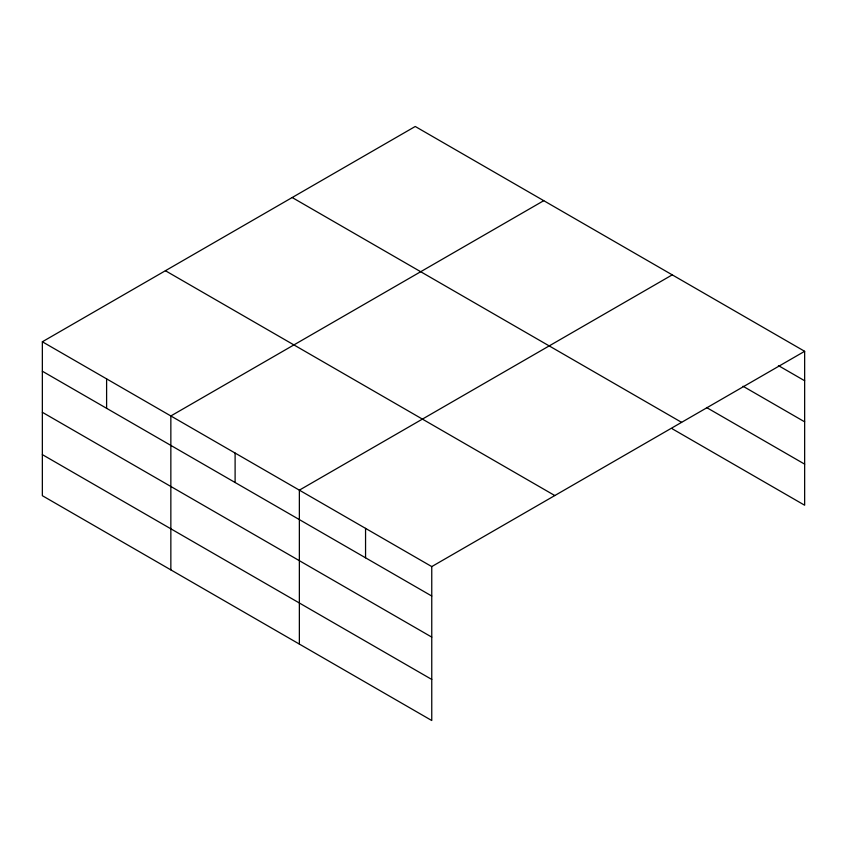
<?xml version="1.0" encoding="UTF-8"?>
<svg xmlns="http://www.w3.org/2000/svg" width="847" height="847" viewBox="0 0 847 847"><rect width="100%" height="100%" fill="white"/><g stroke="black" fill="none" stroke-linecap="round" stroke-linejoin="round"><path stroke-width="1.27" d="M42.35 341.775L431.758 566.59L431.758 720.522L42.35 495.696L42.35 341.775L415.242 126.478L804.65 351.304L804.65 505.225L672.253 428.794M543.753 200.675L170.85 415.962L170.85 569.883M672.253 274.862L299.362 490.148L299.362 644.08M431.758 566.59L804.65 351.304M778.404 365.597L804.65 380.748M743.02 386.243L804.65 421.827M706.493 407.481L804.65 464.145M292.194 197.531L681.591 422.346M165.409 270.722L554.806 495.548M42.35 371.219L431.758 596.034M42.35 412.298L431.758 637.113M42.35 454.617L431.758 679.442M365.555 528.369L365.555 557.813M235.106 453.06L235.106 482.504M106.606 378.863L106.606 408.307"/></g></svg>
